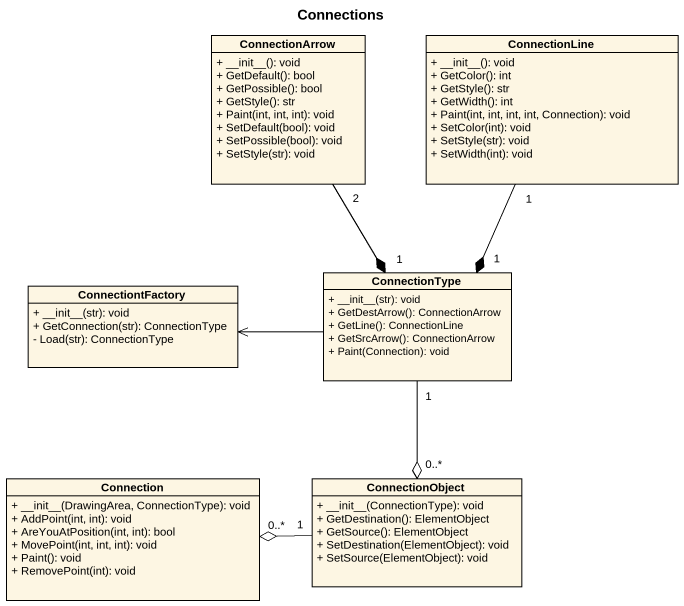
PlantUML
@startuml
title Connections
hide circle
hide empty members
skinparam classAttributeIconSize 0
class ConnectionArrow {
  + ~__init~__(): void
  + GetDefault(): bool
  + GetPossible(): bool
  + GetStyle(): str
  + Paint(int, int, int): void
  + SetDefault(bool): void
  + SetPossible(bool): void
  + SetStyle(str): void
}
class ConnectionLine {
  + ~__init~__(): void
  + GetColor(): int
  + GetStyle(): str
  + GetWidth(): int
  + Paint(int, int, int, int, Connection): void
  + SetColor(int): void
  + SetStyle(str): void
  + SetWidth(int): void
}
class ConnectiontFactory {
  + ~__init~__(str): void
  + GetConnection(str): ConnectionType
  - Load(str): ConnectionType
}
class ConnectionType {
  + ~__init~__(str): void
  + GetDestArrow(): ConnectionArrow
  + GetLine(): ConnectionLine
  + GetSrcArrow(): ConnectionArrow
  + Paint(Connection): void
}
class Connection {
  + ~__init~__(DrawingArea, ConnectionType): void
  + AddPoint(int, int): void
  + AreYouAtPosition(int, int): bool
  + MovePoint(int, int, int): void
  + Paint(): void
  + RemovePoint(int): void
}
class ConnectionObject {
  + ~__init~__(ConnectionType): void
  + GetDestination(): ElementObject
  + GetSource(): ElementObject
  + SetDestination(ElementObject): void
  + SetSource(ElementObject): void
}
ConnectionArrow "2" --* "1" ConnectionType
ConnectionLine "1" --* "1" ConnectionType
ConnectionType -left-> ConnectiontFactory
ConnectionType "1" --o "0..*" ConnectionObject
ConnectionObject "1" -left-o "0..*" Connection
@enduml
